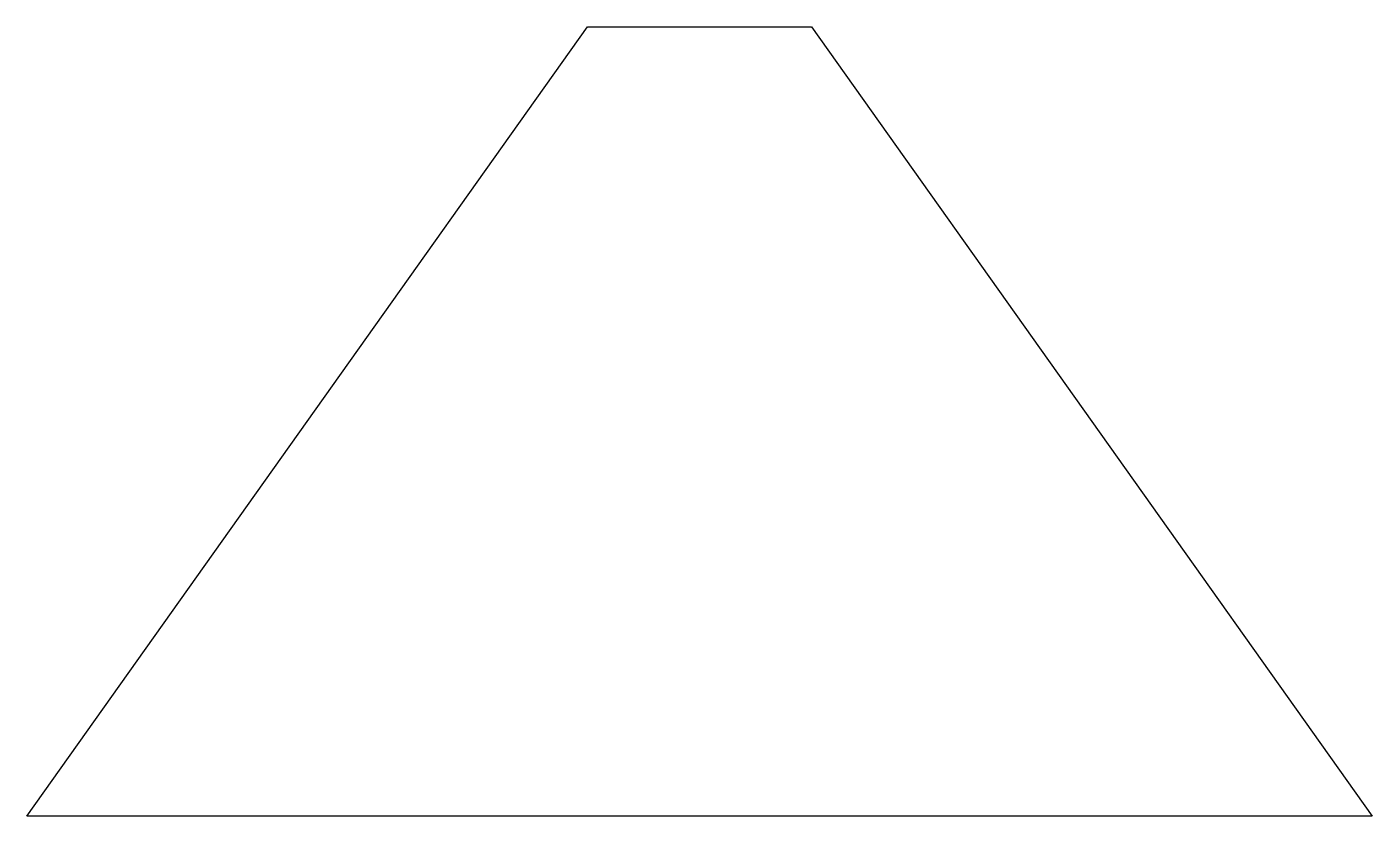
# Model space of a CAD drawing. Extents: x -81 to 81, y -49 to 46.
import ezdxf

# ---------------------------------------------------------------- set-up
doc = ezdxf.new("R2010")
doc.units = 0
doc.layers.get('0').update_dxf_attribs({"linetype": 'continuous'})

msp = doc.modelspace()

# ---------------------------------------------------------------- linework, layer by layer
at = {"color": 0}
msp.add_lwpolyline([(-13.5, 45.89), (13.5, 45.89), (81, -49.11), (-81, -49.11)], close=True, dxfattribs=at)

doc.saveas('drawing.dxf')
